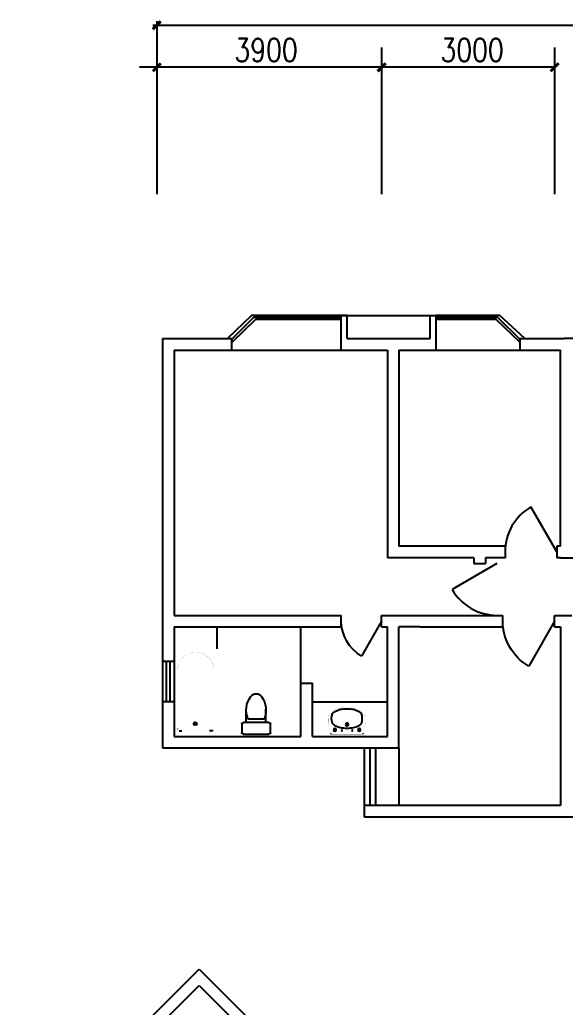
# Model space of a CAD drawing. Header units: millimetres. Extents: x 1146 to 47660, y 469 to 39299.
# Drawn here: x 5359 to 14819, y 21700 to 38824 of the extents above; entities that cross this region are included whole.
import ezdxf
from ezdxf.enums import TextEntityAlignment as Align

# ---------------------------------------------------------------- set-up
doc = ezdxf.new("R2010")
doc.units = ezdxf.units.MM
for name, color, linetype in [('AXIS', 3, 'Continuous'), ('DOTE', 1, 'Continuous'), ('PJ', 8, 'Continuous'), ('PUB_DIM', 3, 'Continuous'), ('PUB_WINDW', 7, 'Continuous'), ('TOILET', 7, 'Continuous'), ('WALL', 255, 'Continuous'), ('WINDOW', 2, 'Continuous')]:
    doc.layers.add(name, color=color, linetype=linetype)
doc.layers.get('DOTE').off()
doc.styles.add('DIM_FONT', font='SIMPLEX', dxfattribs={"width": 0.8})
doc.styles.add('SIMPLEX', font='SIMPLEX.SHX')
doc.styles.get("Standard").update_dxf_attribs({"font": 'arial.ttf'})

# ---------------------------------------------------------------- blocks, each defined once
blk = doc.blocks.new('_DBLK')
blk.add_line((-0.5, 0), (0, -0.866))
blk.add_arc((-0.5, 0), 1, 300, 0)
at = {"style": 'SIMPLEX', "flags": 9}
blk.add_attdef('A', text='', height=1, dxfattribs=at).set_placement((0, 1.5), align=Align.MIDDLE)
blk = doc.blocks.new('M_E4')
for p, q in [((670, -80), (670, -137)), ((670, -86), (670, -97)), ((670, -663), (670, -614))]:
    blk.add_line(p, q)
at = {"const_width": 1.5}
for points in [[(-750, -750), (-750, 0)], [(-750, 0), (750, 0)], [(750, 0), (750, -750)], [(608, -56), (640, -56)], [(670, -90), (670, -656)], [(670, -663), (670, -655)], [(750, -750), (-750, -750)]]:
    blk.add_lwpolyline(points, dxfattribs=at)
for points in [[(-399, -56, 0.930688), (-388, -693, 0.930688)], [(670, -86, 0.414214), (640, -56, 0.414214)], [(670, -90, 0.041784), (670, -85, 0.412615)], [(640, -693, 0.414214), (670, -663, 0.414214)]]:
    blk.add_lwpolyline(points, format="xyb", dxfattribs=at)
at = {"const_width": 1.5, "flags": 128}
for points in [[(-399, -56), (608, -56)], [(-399, -694), (645, -692)]]:
    blk.add_lwpolyline(points, dxfattribs=at)
for radius in [25, 23]:
    blk.add_circle((550, -381), radius)
blk.add_arc((640, -663), 30, 270, 280.176)
at = {"width": 0.8, "flags": 9}
for tag in ['XSIZE', 'YSIZE']:
    blk.add_attdef(tag, (0, 0), '', height=0.5, dxfattribs=at)
blk = doc.blocks.new('_WBLK')
for p, q in [((-0.5, 0.5), (0.5, 0.5)), ((0.5, 0.167), (-0.5, 0.167)), ((0.5, -0.167), (-0.5, -0.167)), ((-0.5, -0.5), (0.5, -0.5))]:
    blk.add_line(p, q)
at = {"style": 'SIMPLEX', "flags": 9}
blk.add_attdef('A', text='', height=1, dxfattribs=at).set_placement((0, 1.5), align=Align.MIDDLE)
blk = doc.blocks.new('M_E24TTP')
at = {"layer": 'TOILET', "color": 7}
for p, q in [((-170, 200), (-170, 430)), ((170, 200), (170, 430)), ((-220, 200), (220, 200)), ((-140, 260), (140, 260)), ((-250, 30), (-250, 170)), ((220, 0), (-220, 0)), ((250, 170), (250, 30))]:
    blk.add_line(p, q, dxfattribs=at)
for centre, radius, start, end in [((0, 590), 110, 33.4509, 146.5491), ((227, 413), 398, 143.3619, 202.5495), ((-227, 413), 398, 337.4505, 36.6381), ((-220, 170), 30, 90, 180), ((220, 170), 30, 0, 90), ((-220, 30), 30, 180, 270), ((220, 30), 30, 270, 0)]:
    blk.add_arc(centre, radius, start, end, dxfattribs=at)
at = {"style": 'DIM_FONT', "width": 0.8, "flags": 9}
for tag in ['XSIZE', 'YSIZE']:
    blk.add_attdef(tag, (0, 0), '', height=0.5, dxfattribs=at)
blk = doc.blocks.new('M_E11')
for p, q in [((-280, -10), (-280, 0)), ((280, 0), (280, -10)), ((-251, -189), (-251, -186)), ((-248, -183), (-250, -185))]:
    blk.add_line(p, q)
at = {"const_width": 1.5}
for points in [[(-280, 0), (280, 0)], [(-326, -200), (-280, -5)], [(326, -204), (280, -5)]]:
    blk.add_lwpolyline(points, dxfattribs=at)
for points in [[(253, -188, 0.098208), (193, -141, 0.066287), (110, -111, 0.052428), (0, -100, 0.052428), (-110, -111, 0.066287), (-193, -141, 0.093876), (-251, -186, 0.171377)], [(-250, -358, 0.091341), (-193, -401, 0.066287), (-110, -431, 0.052428), (0, -442, 0.052428), (110, -431, 0.066287), (193, -401, 0.091756), (250, -358, 0.171377)]]:
    blk.add_lwpolyline(points, format="xyb")
for points in [[(-326, -200, 0.008223), (-326, -204, 0.149285)], [(-326, -266, 0.149285), (-304, -337, 0.107079), (-231, -408, 0.075625), (-131, -450, 0.062436), (-1, -467, 0.062436), (130, -452, 0.075625), (230, -410, 0.107079), (304, -339, 0.149285), (326, -268, 0.005205), (326, -266, 0.086596)]]:
    blk.add_lwpolyline(points, format="xyb", dxfattribs=at)
at = {"const_width": 1.5, "flags": 128}
for points in [[(-326, -204), (-326, -268)], [(326, -204), (326, -268)]]:
    blk.add_lwpolyline(points, dxfattribs=at)
at = {"flags": 128}
for points in [[(-253, -188, 0.172546), (-250, -358, 0.726395)], [(253, -188, -0.172546), (250, -358, -0.726395)]]:
    blk.add_lwpolyline(points, format="xyb", dxfattribs=at)
for centre, radius in [((-210, -75), 24), ((-210, -75), 24), ((-210, -75), 24), ((-90, -65), 10), ((0, -170), 25), ((0, -170), 15), ((90, -65), 10), ((210, -75), 24)]:
    blk.add_circle(centre, radius)
blk.add_arc((-250, -186), 1, 131.3224, 180)
at = {"width": 0.8, "flags": 9}
for tag in ['XSIZE', 'YSIZE']:
    blk.add_attdef(tag, (0, 0), '', height=0.5, dxfattribs=at)
blk = doc.blocks.new('_DIMX')
at = {"const_width": 50}
blk.add_lwpolyline([(-70, -70), (70, 70)], dxfattribs=at)
blk = doc.blocks.new('1T4F42深金都')
at = {"color": 3, "linetype": 'ByBlock'}
for p, q in [((3865, -1473), (37535, -1473)), ((3935, -1403), (3935, -4403)), ((7835, -1861), (7835, -4403)), ((10835, -1861), (10835, -4403)), ((7834, -2203), (3636, -2203)), ((10834, -2203), (7836, -2203))]:
    blk.add_line(p, q, dxfattribs=at)
for p in [(3935, -2203), (7835, -2203), (10835, -2203)]:
    blk.add_point(p, dxfattribs=at)
at = {"layer": 'PJ'}
for p, q in [((4985, -12286), (4985, -11906)), ((6435, -12884), (6435, -11906)), ((6635, -13206), (7935, -13206))]:
    blk.add_line(p, q, dxfattribs=at)
at = {"layer": 'PUB_DIM'}
for points in [[(7235, -6506), (7135, -6506)], [(8679, -6506), (8779, -6506)]]:
    blk.add_lwpolyline(points, dxfattribs=at)
at = {"layer": 'WALL'}
for p, q in [((7135, -7106), (7135, -6506)), ((7235, -6906), (7235, -6506)), ((8679, -6906), (8679, -6506)), ((8779, -7106), (8779, -6506)), ((4035, -6906), (4035, -12506)), ((4035, -6906), (5235, -6906)), ((5235, -7106), (5235, -6906)), ((7235, -6906), (8679, -6906)), ((8779, -7106), (8779, -6906)), ((10235, -7106), (10235, -6906)), ((10235, -6906), (11002, -6906)), ((11658, -6906), (11002, -6906)), ((4235, -7106), (4235, -11706)), ((4235, -7106), (5235, -7106)), ((7135, -7106), (7935, -7106)), ((7935, -7106), (7935, -10706)), ((8135, -7106), (8135, -10506)), ((8135, -7106), (8779, -7106)), ((10235, -7106), (10935, -7106)), ((10935, -10506), (10935, -7106)), ((9975, -10506), (8135, -10506)), ((9975, -10506), (9975, -10706)), ((10935, -10506), (10875, -10506)), ((10875, -10506), (10875, -10706)), ((9435, -10706), (7935, -10706)), ((9435, -10706), (9435, -10806)), ((9635, -10706), (9635, -10806)), ((9975, -10706), (9635, -10706)), ((10935, -10706), (10875, -10706)), ((10935, -10706), (11195, -10706)), ((9435, -10806), (9635, -10806)), ((4235, -11706), (7135, -11706)), ((7135, -11906), (7135, -11706)), ((7835, -11906), (7835, -11706)), ((7835, -11706), (7935, -11706)), ((7935, -11706), (8495, -11706)), ((8495, -11706), (9735, -11706)), ((9735, -11706), (9935, -11706)), ((9735, -11706), (9735, -11706)), ((9935, -11706), (9935, -11706)), ((9935, -11706), (9935, -11706)), ((9935, -11906), (9935, -11706)), ((10835, -11906), (10835, -11706)), ((10835, -11706), (11135, -11706)), ((4235, -11906), (6435, -11906)), ((4235, -11906), (4235, -12506)), ((6435, -11906), (6635, -11906)), ((6435, -11906), (6435, -11906)), ((6635, -11906), (7135, -11906)), ((6635, -11906), (6635, -11906)), ((7835, -11906), (7935, -11906)), ((7935, -13806), (7935, -11906)), ((8135, -14006), (8135, -11906)), ((8495, -11906), (8135, -11906)), ((8135, -11906), (8135, -11906)), ((8495, -11906), (9935, -11906)), ((10835, -11906), (10935, -11906)), ((10935, -11906), (10935, -15006)), ((4235, -12506), (4035, -12506)), ((6435, -12884), (6635, -12884)), ((6435, -13806), (6435, -12884)), ((6635, -13806), (6635, -12884)), ((4235, -13206), (4035, -13206)), ((4035, -13206), (4035, -14006)), ((4235, -13206), (4235, -13806)), ((4235, -13806), (6435, -13806)), ((6635, -13806), (7935, -13806)), ((4035, -14006), (8135, -14006)), ((10935, -15006), (7535, -15006)), ((7535, -15206), (7535, -15006)), ((11289, -15206), (7535, -15206)), ((1559, -20952), (4670, -17841)), ((4670, -17841), (7003, -20174)), ((1841, -20952), (4670, -18124)), ((4670, -18124), (7286, -20740))]:
    blk.add_line(p, q, dxfattribs=at)
at = {"layer": 'WINDOW'}
for p, q in [((5581, -6506), (5160, -6903)), ((7135, -6506), (5581, -6506)), ((9885, -6506), (8779, -6506)), ((10316, -6906), (9885, -6506)), ((5613, -6542), (5233, -6920)), ((5646, -6578), (5235, -6972)), ((7135, -6542), (5613, -6542)), ((7135, -6578), (5646, -6578)), ((9852, -6542), (8779, -6542)), ((9820, -6578), (8779, -6578)), ((10235, -6972), (9820, -6578)), ((10235, -6921), (9852, -6542)), ((5235, -7106), (7135, -7106)), ((8779, -7106), (10235, -7106)), ((7535, -15006), (7535, -14006)), ((7635, -15006), (7635, -14006)), ((7735, -15006), (7735, -14006)), ((8135, -14006), (8135, -15006))]:
    blk.add_line(p, q, dxfattribs=at)
blk.add_lwpolyline([(7135, -6506), (8779, -6506)], dxfattribs=at)
at = {"color": 3, "linetype": 'ByBlock', "rotation": 180}
for p in [(3935, -1473), (3935, -2203), (7835, -2203), (10835, -2203)]:
    blk.add_blockref('_DIMX', p, dxfattribs=at)
at = {"color": 3, "linetype": 'ByBlock'}
for p in [(7835, -2203), (10835, -2203)]:
    blk.add_blockref('_DIMX', p, dxfattribs=at)
at = {"layer": 'DOTE', "color": 1, "xscale": -1}
blk.add_blockref('M_E24TTP', (5658, -13766), dxfattribs=at)
at = {"layer": 'PJ', "rotation": 270}
blk.add_blockref('M_E4', (4985, -13036), dxfattribs=at)
at = {"layer": 'PJ', "xscale": -1, "rotation": 180}
blk.add_blockref('M_E11', (7234, -13767), dxfattribs=at)
at = {"layer": 'WINDOW', "xscale": -900, "yscale": -900, "zscale": 900}
blk.add_blockref('_DBLK', (10425, -10606), dxfattribs=at)
at = {"layer": 'WINDOW', "xscale": 900, "yscale": 900, "zscale": 900, "rotation": 270.0000000000001}
blk.add_blockref('_DBLK', (9835, -11256), dxfattribs=at)
at = {"layer": 'WINDOW', "color": 1, "xscale": -700, "yscale": 700, "zscale": 700}
blk.add_blockref('_DBLK', (7485, -11806), dxfattribs=at)
at = {"layer": 'WINDOW', "color": 1}
for name, p, xscale, yscale, zscale, rotation in [('_DBLK', (10385, -11806), 900, -900, 900, 180), ('_WBLK', (4135, -12856), -700, 200.0000000004656, 700, 89.99999999999999)]:
    blk.add_blockref(name, p, dxfattribs=dict(at, xscale=xscale, yscale=yscale, zscale=zscale, rotation=rotation))
at = {"style": 'DIM_FONT', "oblique": -180, "width": 0.8, "flags": 9}
for tag, p, text_generation_flag in [('YSIZE', (6635, -13806), 6), ('XSIZE', (6635, -13806), 6), ('YSIZE', (34835, -13806), 4), ('XSIZE', (34835, -13806), 4)]:
    blk.add_attdef(tag, p, '', height=0.5, rotation=180, dxfattribs=dict(at, text_generation_flag=text_generation_flag))
at = {"layer": 'AXIS', "color": 3, "char_height": 400, "attachment_point": 5, "style": 'DIM_FONT'}
for s, insert in [('\\A1;3900', (5831, -1903)), ('\\A1;3000', (9404, -1903))]:
    blk.add_mtext(s, dxfattribs=dict(at, insert=insert))

msp = doc.modelspace()

# ---------------------------------------------------------------- block references
at = {"layer": 'PUB_WINDW'}
msp.add_blockref('1T4F42深金都', (3800, 40202), dxfattribs=at)

doc.saveas('drawing.dxf')
